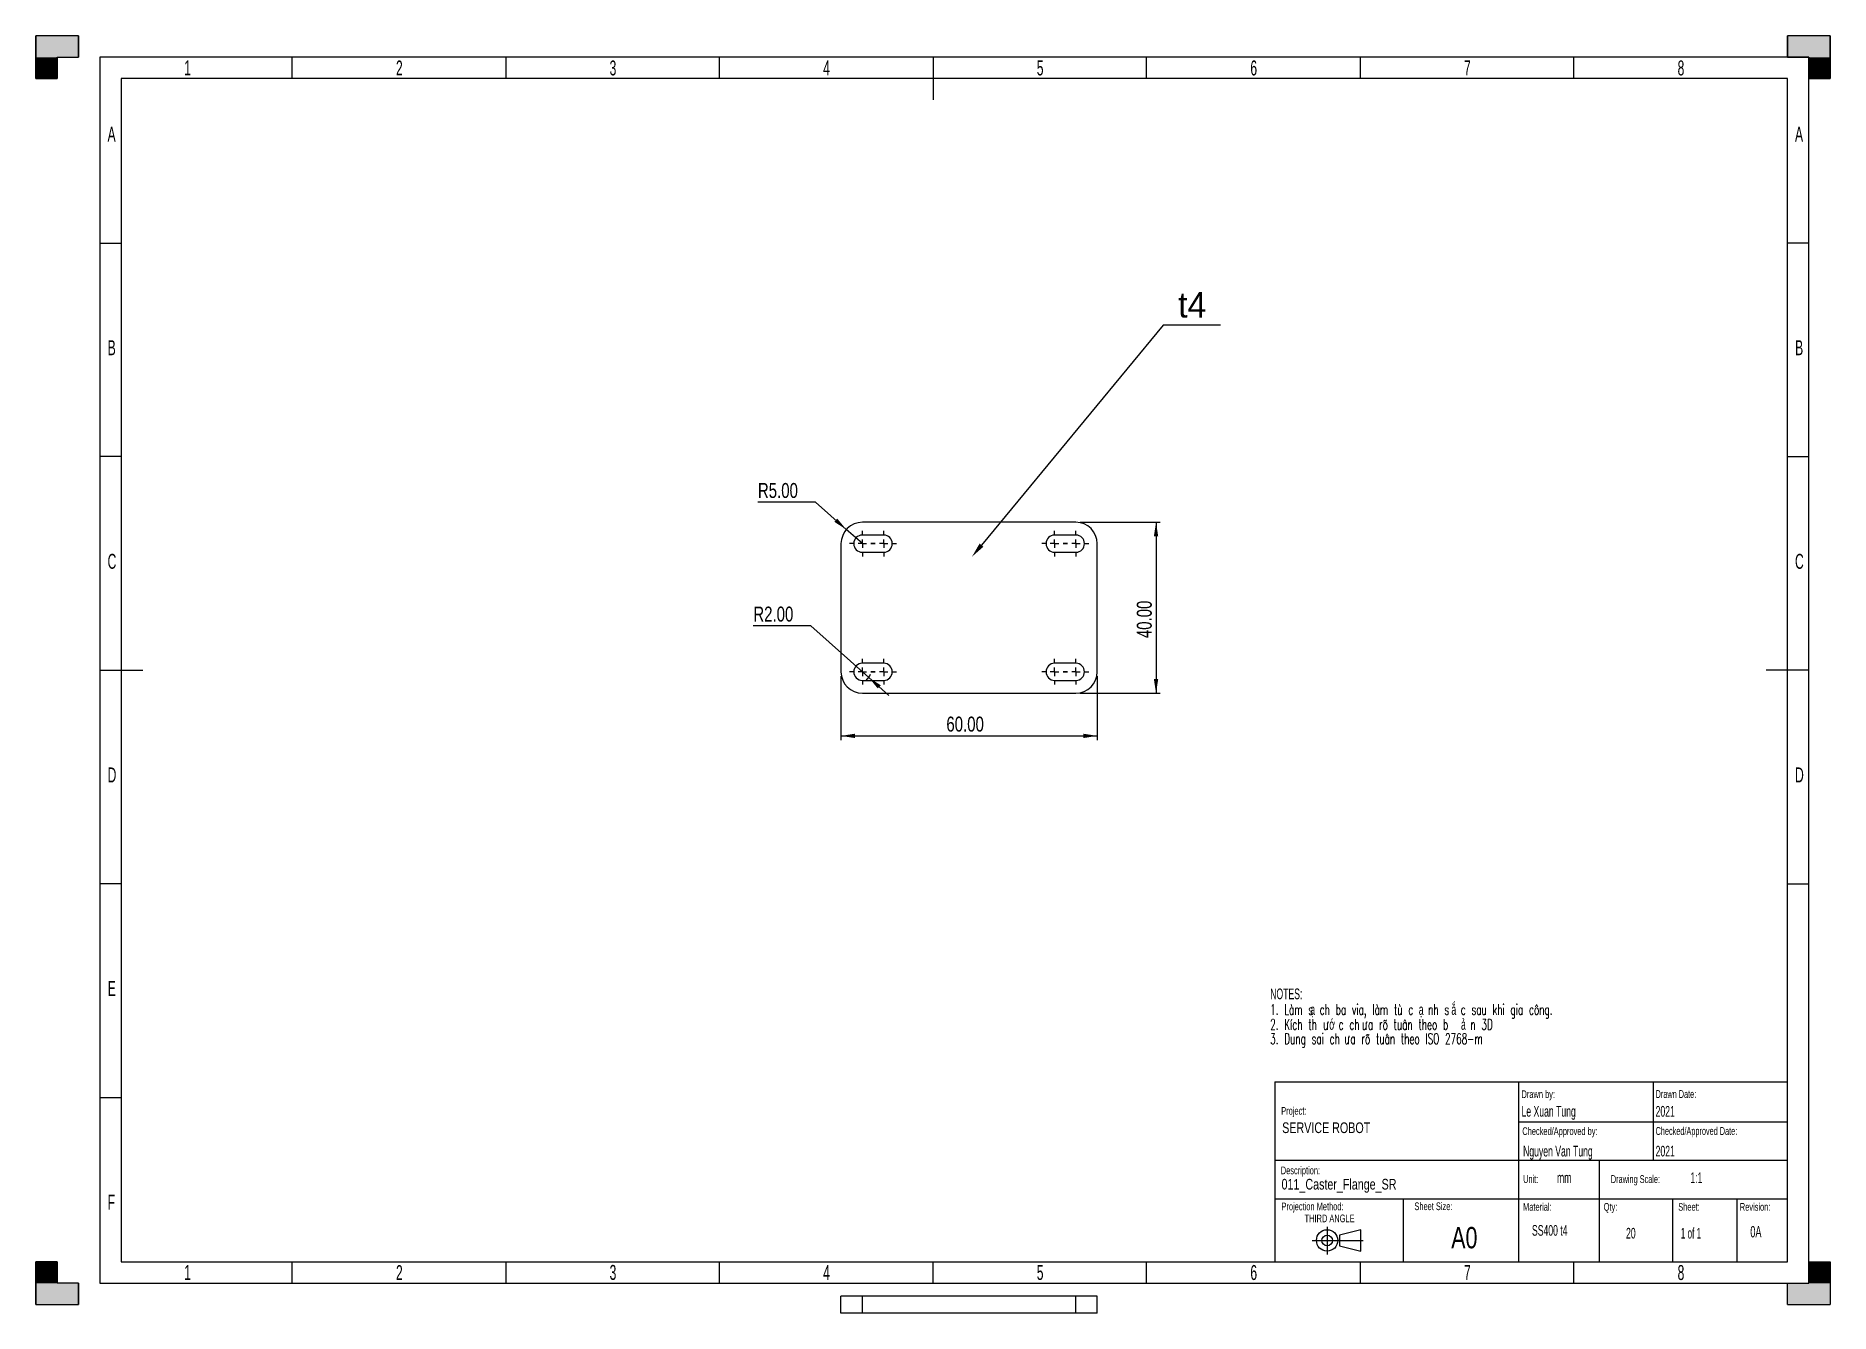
# Model space of a CAD drawing. Extents: x 0 to 420, y -2 to 297.
import ezdxf

# ---------------------------------------------------------------- set-up
doc = ezdxf.new("R2010")
doc.units = 0
doc.layers.get('0').update_dxf_attribs({"linetype": 'CONTINUOUS'})
for name, color, linetype in [('AM_5', 3, 'CONTINUOUS'), ('BORDER', 7, 'CONTINUOUS'), ('TRIM', 7, 'CONTINUOUS')]:
    doc.layers.add(name, color=color, linetype=linetype)
doc.styles.add('MtXpl_MS_PGothic', font='txt')
doc.styles.add('SLDTEXTSTYLE0', font='TXT', dxfattribs={"width": 0.605})
doc.styles.add('SLDTEXTSTYLE1', font='TXT', dxfattribs={"width": 0.605, "bigfont": 'bigfont'})
doc.styles.add('SLDTEXTSTYLE2', font='TXT', dxfattribs={"width": 0.75})
doc.styles.add('SLDTEXTSTYLE3', font='TXT', dxfattribs={"width": 0.57})
doc.dimstyles.get("Standard").update_dxf_attribs({"dimtxt": 2.5, "dimasz": 2.5, "dimexe": 1.25, "dimexo": 0.625, "dimtad": 1, "dimcen": 2.5, "dimazin": 3, "dimtfac": 1, "dimtmove": 0, "dimatfit": 3})

# ---------------------------------------------------------------- blocks, each defined once
blk = doc.blocks.new('*U19')
at = {"layer": 'TRIM', "linetype": 'CONTINUOUS'}
for p, q in [((0, 292), (0, 297)), ((10, 297), (10, 292)), ((0, 287), (0, 292)), ((5, 292), (5, 287))]:
    blk.add_line(p, q, dxfattribs=at)
at = {"layer": 'TRIM', "linetype": 'CONTINUOUS', "extrusion": (0, 0, -1)}
for points in [[(0, 297), (-10, 292), (0, 292)], [(0, 297), (-10, 297), (-10, 292)], [(0, 292), (-5, 287), (0, 287)], [(0, 292), (-5, 292), (-5, 287)]]:
    blk.add_solid(points, dxfattribs=at)
blk = doc.blocks.new('*U20')
at = {"layer": 'TRIM', "linetype": 'CONTINUOUS'}
for p, q in [((0, 5), (0, 10)), ((5, 10), (5, 5)), ((0, 0), (0, 5)), ((10, 5), (10, 0))]:
    blk.add_line(p, q, dxfattribs=at)
at = {"layer": 'TRIM', "linetype": 'CONTINUOUS', "extrusion": (0, 0, -1)}
for points in [[(0, 10), (-5, 5), (0, 5)], [(0, 10), (-5, 10), (-5, 5)], [(0, 5), (-10, 0), (0, 0)], [(0, 5), (-10, 5), (-10, 0)]]:
    blk.add_solid(points, dxfattribs=at)
blk = doc.blocks.new('*U21')
at = {"layer": 'TRIM', "linetype": 'CONTINUOUS'}
for p, q in [((415, 5), (415, 10)), ((420, 10), (420, 5)), ((410, 0), (410, 5)), ((420, 5), (420, 0))]:
    blk.add_line(p, q, dxfattribs=at)
at = {"layer": 'TRIM', "linetype": 'CONTINUOUS', "extrusion": (0, 0, -1)}
for points in [[(-415, 10), (-420, 5), (-415, 5)], [(-415, 10), (-420, 10), (-420, 5)], [(-410, 5), (-420, 0), (-410, 0)], [(-410, 5), (-420, 5), (-420, 0)]]:
    blk.add_solid(points, dxfattribs=at)
blk = doc.blocks.new('*U22')
at = {"layer": 'TRIM', "linetype": 'CONTINUOUS'}
for p, q in [((410, 292), (410, 297)), ((420, 297), (420, 292)), ((415, 287), (415, 292)), ((420, 292), (420, 287))]:
    blk.add_line(p, q, dxfattribs=at)
at = {"layer": 'TRIM', "linetype": 'CONTINUOUS', "extrusion": (0, 0, -1)}
for points in [[(-410, 297), (-420, 292), (-410, 292)], [(-410, 297), (-420, 297), (-420, 292)], [(-415, 292), (-420, 287), (-415, 287)], [(-415, 292), (-420, 292), (-420, 287)]]:
    blk.add_solid(points, dxfattribs=at)
blk = doc.blocks.new('*U23')
at = {"layer": 'BORDER', "color": 7, "style": 'SLDTEXTSTYLE0', "width": 0.605}
blk.add_text('E', height=3.5, dxfattribs=at).set_placement((16.82, 72.24))
blk = doc.blocks.new('*U24')
at = {"layer": 'BORDER', "color": 7, "style": 'SLDTEXTSTYLE0', "width": 0.605}
blk.add_text('2', height=3.5, dxfattribs=at).set_placement((84.29, 287.74))
blk = doc.blocks.new('*U25')
at = {"layer": 'BORDER', "color": 7, "style": 'SLDTEXTSTYLE0', "width": 0.605}
blk.add_text('D', height=3.5, dxfattribs=at).set_placement((16.79, 122.24))
blk = doc.blocks.new('*U26')
at = {"layer": 'BORDER', "color": 7, "style": 'SLDTEXTSTYLE0', "width": 0.605}
blk.add_text('C', height=3.5, dxfattribs=at).set_placement((16.78, 172.24))
blk = doc.blocks.new('*U27')
at = {"layer": 'BORDER', "color": 7, "style": 'SLDTEXTSTYLE0', "width": 0.605}
blk.add_text('B', height=3.5, dxfattribs=at).set_placement((16.81, 222.24))
blk = doc.blocks.new('*U28')
at = {"layer": 'BORDER', "color": 7, "style": 'SLDTEXTSTYLE0', "width": 0.605}
blk.add_text('A', height=3.5, dxfattribs=at).set_placement((16.78, 272.24))
blk = doc.blocks.new('*U29')
at = {"layer": 'BORDER', "color": 7, "style": 'SLDTEXTSTYLE0', "width": 0.605}
blk.add_text('F', height=3.5, dxfattribs=at).set_placement((16.79, 22.24))
blk = doc.blocks.new('*U30')
at = {"layer": 'BORDER', "color": 7, "style": 'SLDTEXTSTYLE0', "width": 0.605}
blk.add_text('B', height=3.5, dxfattribs=at).set_placement((411.81, 222.24))
blk = doc.blocks.new('*U31')
at = {"layer": 'BORDER', "color": 7, "style": 'SLDTEXTSTYLE0', "width": 0.605}
blk.add_text('D', height=3.5, dxfattribs=at).set_placement((411.79, 122.24))
blk = doc.blocks.new('*U32')
at = {"layer": 'BORDER', "color": 7, "style": 'SLDTEXTSTYLE0', "width": 0.605}
blk.add_text('A', height=3.5, dxfattribs=at).set_placement((411.78, 272.24))
blk = doc.blocks.new('*U33')
at = {"layer": 'BORDER', "color": 7, "style": 'SLDTEXTSTYLE0', "width": 0.605}
blk.add_text('C', height=3.5, dxfattribs=at).set_placement((411.78, 172.24))
blk = doc.blocks.new('*U34')
at = {"layer": 'BORDER', "color": 7, "style": 'SLDTEXTSTYLE0', "width": 0.605}
blk.add_text('3', height=3.5, dxfattribs=at).set_placement((134.3, 287.74))
blk = doc.blocks.new('*U35')
at = {"layer": 'BORDER', "color": 7, "style": 'SLDTEXTSTYLE0', "width": 0.605}
blk.add_text('4', height=3.5, dxfattribs=at).set_placement((184.29, 287.74))
blk = doc.blocks.new('*U36')
at = {"layer": 'BORDER', "color": 7, "style": 'SLDTEXTSTYLE0', "width": 0.605}
blk.add_text('7', height=3.5, dxfattribs=at).set_placement((334.3, 287.74))
blk = doc.blocks.new('*U37')
at = {"layer": 'BORDER', "color": 7, "style": 'SLDTEXTSTYLE0', "width": 0.605}
blk.add_text('5', height=3.5, dxfattribs=at).set_placement((234.29, 287.74))
blk = doc.blocks.new('*U38')
at = {"layer": 'BORDER', "color": 7, "style": 'SLDTEXTSTYLE0', "width": 0.605}
blk.add_text('6', height=3.5, dxfattribs=at).set_placement((284.29, 287.74))
blk = doc.blocks.new('*U39')
at = {"layer": 'BORDER', "color": 7, "style": 'SLDTEXTSTYLE0', "width": 0.605}
blk.add_text('8', height=3.5, dxfattribs=at).set_placement((384.3, 287.74))
blk = doc.blocks.new('*U40')
at = {"layer": 'BORDER', "color": 7, "style": 'SLDTEXTSTYLE0', "width": 0.605}
blk.add_text('1', height=3.5, dxfattribs=at).set_placement((34.71, 287.74))
blk = doc.blocks.new('*U41')
at = {"layer": 'BORDER', "color": 7, "style": 'SLDTEXTSTYLE0', "width": 0.605}
blk.add_text('6', height=3.5, dxfattribs=at).set_placement((284.29, 5.76))
blk = doc.blocks.new('*U42')
at = {"layer": 'BORDER', "color": 7, "style": 'SLDTEXTSTYLE0', "width": 0.605}
blk.add_text('2', height=3.5, dxfattribs=at).set_placement((84.29, 5.74))
blk = doc.blocks.new('*U43')
at = {"layer": 'BORDER', "color": 7, "style": 'SLDTEXTSTYLE0', "width": 0.605}
blk.add_text('1', height=3.5, dxfattribs=at).set_placement((34.71, 5.74))
blk = doc.blocks.new('*U44')
at = {"layer": 'BORDER', "color": 7, "style": 'SLDTEXTSTYLE0', "width": 0.605}
blk.add_text('5', height=3.5, dxfattribs=at).set_placement((234.29, 5.77))
blk = doc.blocks.new('*U45')
at = {"layer": 'BORDER', "color": 7, "style": 'SLDTEXTSTYLE0', "width": 0.605}
blk.add_text('3', height=3.5, dxfattribs=at).set_placement((134.3, 5.78))
blk = doc.blocks.new('*U46')
at = {"layer": 'BORDER', "color": 7, "style": 'SLDTEXTSTYLE0', "width": 0.605}
blk.add_text('4', height=3.5, dxfattribs=at).set_placement((184.29, 5.75))
blk = doc.blocks.new('*U47')
at = {"layer": 'BORDER', "color": 7, "style": 'SLDTEXTSTYLE0', "width": 0.605}
blk.add_text('7', height=3.5, dxfattribs=at).set_placement((334.3, 5.75))
blk = doc.blocks.new('*U48')
at = {"layer": 'BORDER', "color": 7, "style": 'SLDTEXTSTYLE0', "width": 0.605}
blk.add_text('8', height=3.5, dxfattribs=at).set_placement((384.3, 5.75))
blk = doc.blocks.new('*U49')
at = {"layer": 'BORDER', "color": 0, "style": 'SLDTEXTSTYLE0', "width": 0.605}
blk.add_text('NOTES:', height=2.5, dxfattribs=at).set_placement((0, 0.72))
blk = doc.blocks.new('*U50')
at = {"layer": 'BORDER', "color": 0, "width": 0.605}
for s, style, p in [('ắ', 'MtXpl_MS_PGothic', (42.41, -2.94)), ('1. Làm s', 'SLDTEXTSTYLE1', (0, -2.94)), ('ạ', 'MtXpl_MS_PGothic', (9.38, -2.94)), ('ch ba via, làm tù c', 'SLDTEXTSTYLE1', (11.58, -2.94)), ('ạ', 'MtXpl_MS_PGothic', (34.77, -2.94)), ('nh s', 'SLDTEXTSTYLE1', (36.97, -2.94)), ('c sau khi gia công.', 'SLDTEXTSTYLE1', (44.61, -2.94))]:
    blk.add_text(s, height=2.5, dxfattribs=dict(at, style=style)).set_placement(p)
blk = doc.blocks.new('*U51')
at = {"layer": 'BORDER', "color": 0, "width": 0.605}
for s, style, p in [('2. Kích th', 'SLDTEXTSTYLE1', (0, -6.44)), ('ớ', 'MtXpl_MS_PGothic', (13.82, -6.44)), ('c ch', 'SLDTEXTSTYLE1', (16.02, -6.44)), ('a rõ tuân theo b', 'SLDTEXTSTYLE1', (22.88, -6.44)), ('ả', 'MtXpl_MS_PGothic', (44.66, -6.44)), ('n 3D', 'SLDTEXTSTYLE1', (46.86, -6.44)), ('ư', 'SLDTEXTSTYLE1', (12.4, -6.44)), ('ư', 'SLDTEXTSTYLE1', (21.46, -6.44))]:
    blk.add_text(s, height=2.5, dxfattribs=dict(at, style=style)).set_placement(p)
blk = doc.blocks.new('*U52')
at = {"layer": 'BORDER', "color": 0, "style": 'SLDTEXTSTYLE1', "width": 0.605}
for s, p in [('3. Dung sai ch', (0, -9.79)), ('ư', (17.34, -9.79)), ('a rõ tuân theo ISO 2768-m', (18.76, -9.79))]:
    blk.add_text(s, height=2.5, dxfattribs=at).set_placement(p)
blk = doc.blocks.new('SW_NOTE_0')
for name in ['*U49', '*U50', '*U51', '*U52']:
    blk.add_blockref(name, (0, 0))
blk = doc.blocks.new('*U53')
at = {"layer": 'BORDER', "style": 'SLDTEXTSTYLE0', "width": 0.605}
blk.add_text('Project:', height=1.8, dxfattribs=at).set_placement((291.51, 44.45))
blk = doc.blocks.new('*U54')
at = {"layer": 'BORDER', "style": 'SLDTEXTSTYLE2', "width": 0.75}
blk.add_text('SERVICE ROBOT', height=2.5, dxfattribs=at).set_placement((291.74, 40.15))
blk = doc.blocks.new('*U55')
at = {"layer": 'BORDER', "style": 'SLDTEXTSTYLE0', "width": 0.605}
blk.add_text('Description:', height=1.8, dxfattribs=at).set_placement((291.41, 30.51))
blk = doc.blocks.new('*U56')
at = {"layer": 'BORDER', "style": 'SLDTEXTSTYLE2', "width": 0.75}
blk.add_text('011_Caster_Flange_SR', height=2.5, dxfattribs=at).set_placement((291.59, 26.93))
blk = doc.blocks.new('*U57')
at = {"layer": 'BORDER', "style": 'SLDTEXTSTYLE0', "width": 0.605}
blk.add_text('Unit:', height=1.852, dxfattribs=at).set_placement((348.15, 28.45))
blk = doc.blocks.new('*U58')
at = {"layer": 'BORDER', "style": 'SLDTEXTSTYLE0', "width": 0.605}
blk.add_text('mm', height=2.5, dxfattribs=at).set_placement((356.07, 28.43))
blk = doc.blocks.new('*U59')
at = {"layer": 'BORDER', "style": 'SLDTEXTSTYLE0', "width": 0.605}
blk.add_text('SS400 t4', height=2.5, dxfattribs=at).set_placement((350.21, 16.12))
blk = doc.blocks.new('*U60')
at = {"layer": 'BORDER', "style": 'SLDTEXTSTYLE0', "width": 0.605}
blk.add_text('20', height=2.5, dxfattribs=at).set_placement((372.23, 15.46))
blk = doc.blocks.new('*U61')
at = {"layer": 'BORDER', "style": 'SLDTEXTSTYLE0', "width": 0.605}
blk.add_text('Qty:', height=1.8, dxfattribs=at).set_placement((366.99, 21.97))
blk = doc.blocks.new('*U62')
at = {"layer": 'BORDER', "style": 'SLDTEXTSTYLE0', "width": 0.605}
blk.add_text('1:1', height=2.5, dxfattribs=at).set_placement((387.28, 28.43))
blk = doc.blocks.new('*U63')
at = {"layer": 'BORDER', "style": 'SLDTEXTSTYLE0', "width": 0.605}
blk.add_text('0A', height=2.646, dxfattribs=at).set_placement((401.32, 15.73))
blk = doc.blocks.new('*U64')
at = {"layer": 'BORDER', "style": 'SLDTEXTSTYLE0', "width": 0.605}
blk.add_text('2021', height=2.5, dxfattribs=at).set_placement((379.15, 34.67))
blk = doc.blocks.new('*U65')
at = {"layer": 'BORDER', "style": 'SLDTEXTSTYLE0', "width": 0.605}
blk.add_text('Nguyen Van Tung', height=2.5, dxfattribs=at).set_placement((348.13, 34.67))
blk = doc.blocks.new('*U66')
at = {"layer": 'BORDER', "style": 'SLDTEXTSTYLE0', "width": 0.605}
blk.add_text('2021', height=2.5, dxfattribs=at).set_placement((379.15, 43.99))
blk = doc.blocks.new('*U67')
at = {"layer": 'BORDER', "style": 'SLDTEXTSTYLE0', "width": 0.605}
blk.add_text('Le Xuan Tung', height=2.5, dxfattribs=at).set_placement((347.76, 43.99))
blk = doc.blocks.new('*U68')
at = {"layer": 'BORDER', "style": 'SLDTEXTSTYLE0', "width": 0.605}
blk.add_text('Drawing Scale:', height=1.8521, dxfattribs=at).set_placement((368.68, 28.45))
blk = doc.blocks.new('*U69')
at = {"layer": 'BORDER', "style": 'SLDTEXTSTYLE0', "width": 0.605}
blk.add_text('Checked/Approved Date:', height=1.8521, dxfattribs=at).set_placement((379.15, 39.71))
blk = doc.blocks.new('*U70')
at = {"layer": 'BORDER', "style": 'SLDTEXTSTYLE0', "width": 0.605}
blk.add_text('Drawn Date:', height=1.8521, dxfattribs=at).set_placement((379.15, 48.36))
blk = doc.blocks.new('*U71')
at = {"layer": 'BORDER', "style": 'SLDTEXTSTYLE0', "width": 0.605}
blk.add_text('Drawn by:', height=1.8, dxfattribs=at).set_placement((347.76, 48.35))
blk = doc.blocks.new('*U72')
at = {"layer": 'BORDER', "style": 'SLDTEXTSTYLE2', "width": 0.75}
blk.add_text('A0', height=5, dxfattribs=at).set_placement((331.31, 13.17))
blk = doc.blocks.new('*U73')
at = {"layer": 'BORDER', "style": 'SLDTEXTSTYLE0', "width": 0.605}
blk.add_text('Sheet Size:', height=1.8, dxfattribs=at).set_placement((322.69, 22.11))
blk = doc.blocks.new('*U74')
at = {"layer": 'BORDER', "color": 0, "style": 'SLDTEXTSTYLE0', "width": 0.605}
blk.add_text('Projection Method:', height=1.8, dxfattribs=at).set_placement((0, 0.52))
blk = doc.blocks.new('*U75')
at = {"layer": 'BORDER', "color": 0, "style": 'SLDTEXTSTYLE0', "width": 0.605}
blk.add_text('THIRD ANGLE', height=1.8, dxfattribs=at).set_placement((5.4, -2.28))
blk = doc.blocks.new('SW_NOTE_1')
for name in ['*U74', '*U75']:
    blk.add_blockref(name, (0, 0))
blk = doc.blocks.new('*U76')
at = {"layer": 'BORDER', "style": 'SLDTEXTSTYLE0', "width": 0.605}
blk.add_text('Checked/Approved by:', height=1.8, dxfattribs=at).set_placement((347.95, 39.7))
blk = doc.blocks.new('*U77')
at = {"layer": 'BORDER', "style": 'SLDTEXTSTYLE3', "width": 0.57}
blk.add_text('1 of 1', height=2.5, dxfattribs=at).set_placement((385.04, 15.46))
blk = doc.blocks.new('*U78')
at = {"layer": 'BORDER', "style": 'SLDTEXTSTYLE0', "width": 0.605}
blk.add_text('Material:', height=1.8, dxfattribs=at).set_placement((348.12, 21.97))
blk = doc.blocks.new('*U79')
at = {"layer": 'BORDER', "style": 'SLDTEXTSTYLE0', "width": 0.605}
blk.add_text('Revision:', height=1.8, dxfattribs=at).set_placement((398.86, 21.97))
blk = doc.blocks.new('*U80')
at = {"layer": 'BORDER', "style": 'SLDTEXTSTYLE0', "width": 0.605}
blk.add_text('Sheet:', height=1.8, dxfattribs=at).set_placement((384.45, 21.97))
blk = doc.blocks.new('*U81')
at = {"layer": 'BORDER', "style": 'SLDTEXTSTYLE2', "width": 0.75}
blk.add_text('R5.00', height=3.5, dxfattribs=at).set_placement((169.01, 188.83))
blk = doc.blocks.new('_D')
at = {"layer": 'BORDER'}
for p, q in [((182.48, 187.82), (169.01, 187.82)), ((189.71, 181.44), (182.48, 187.82)), ((193.46, 178.13), (189.71, 181.44))]:
    blk.add_line(p, q, dxfattribs=at)
blk.add_solid([(189.71, 181.44), (187.57, 184), (186.9, 183.24)], dxfattribs=at)
blk.add_blockref('*U81', (0, 0))
blk = doc.blocks.new('*U82')
at = {"layer": 'BORDER', "style": 'SLDTEXTSTYLE2', "width": 0.75}
blk.add_text('40.00', height=3.5, rotation=90, dxfattribs=at).set_placement((261.2, 156.01))
blk = doc.blocks.new('_D_1')
at = {"layer": 'BORDER'}
for p, q in [((244.46, 183.13), (263.21, 183.13)), ((262.21, 183.13), (262.21, 143.13)), ((244.46, 143.13), (263.21, 143.13))]:
    blk.add_line(p, q, dxfattribs=at)
for points in [[(262.21, 183.13), (261.7, 179.83), (262.72, 179.83)], [(262.21, 143.13), (262.72, 146.43), (261.7, 146.43)]]:
    blk.add_solid(points, dxfattribs=at)
blk.add_blockref('*U82', (0, 0))
blk = doc.blocks.new('*U83')
at = {"layer": 'BORDER', "style": 'SLDTEXTSTYLE2', "width": 0.75}
blk.add_text('60.00', height=3.5, dxfattribs=at).set_placement((213.13, 134.14))
blk = doc.blocks.new('_D_2')
at = {"layer": 'BORDER'}
for p, q in [((188.46, 147.13), (188.46, 132.13)), ((248.46, 147.13), (248.46, 132.13)), ((188.46, 133.13), (248.46, 133.13))]:
    blk.add_line(p, q, dxfattribs=at)
for points in [[(188.46, 133.13), (191.76, 132.62), (191.76, 133.64)], [(248.46, 133.13), (245.16, 133.64), (245.16, 132.62)]]:
    blk.add_solid(points, dxfattribs=at)
blk.add_blockref('*U83', (0, 0))
blk = doc.blocks.new('*U84')
at = {"layer": 'BORDER', "style": 'SLDTEXTSTYLE2', "width": 0.75}
blk.add_text('R2.00', height=3.5, dxfattribs=at).set_placement((167.94, 159.9))
blk = doc.blocks.new('_D_3')
at = {"layer": 'BORDER'}
for p, q in [((181.41, 158.89), (167.94, 158.89)), ((194.95, 146.8), (181.41, 158.89)), ((194.95, 146.8), (199.69, 142.57))]:
    blk.add_line(p, q, dxfattribs=at)
blk.add_arc((193.46, 148.13), 2, 296.5651, 344.8103, dxfattribs=at)
blk.add_solid([(194.95, 146.8), (197.08, 144.22), (197.76, 144.98)], dxfattribs=at)
blk.add_blockref('*U84', (0, 0))
blk = doc.blocks.new('SW_CENTERMARKSYMBOL_0')
at = {"layer": 'BORDER', "color": 0}
for p, q in [((-2, 0), (-3, 0)), ((0, 0), (-1, 0)), ((0, 2), (0, 3)), ((0, 0), (0, 1)), ((0, 0), (0, -1)), ((0, 0), (1, 0)), ((2, 0), (3, 0)), ((0, -2), (0, -3))]:
    blk.add_line(p, q, dxfattribs=at)
blk = doc.blocks.new('SW_CENTERMARKSYMBOL_1')
at = {"layer": 'BORDER', "color": 0}
for p, q in [((-2, 0), (-3, 0)), ((0, 0), (-1, 0)), ((0, 2), (0, 3)), ((0, 0), (0, 1)), ((0, 0), (0, -1)), ((0, 0), (1, 0)), ((2, 0), (3, 0)), ((0, -2), (0, -3))]:
    blk.add_line(p, q, dxfattribs=at)
blk = doc.blocks.new('SW_CENTERMARKSYMBOL_2')
at = {"layer": 'BORDER', "color": 0}
for p, q in [((-2, 0), (-3, 0)), ((0, 0), (-1, 0)), ((0, 2), (0, 3)), ((0, 0), (0, 1)), ((0, 0), (0, -1)), ((0, 0), (1, 0)), ((2, 0), (3, 0)), ((0, -2), (0, -3))]:
    blk.add_line(p, q, dxfattribs=at)
blk = doc.blocks.new('SW_CENTERMARKSYMBOL_3')
at = {"layer": 'BORDER', "color": 0}
for p, q in [((-2, 0), (-3, 0)), ((0, 0), (-1, 0)), ((0, 2), (0, 3)), ((0, 0), (0, 1)), ((0, 0), (0, -1)), ((0, 0), (1, 0)), ((2, 0), (3, 0)), ((0, -2), (0, -3))]:
    blk.add_line(p, q, dxfattribs=at)
blk = doc.blocks.new('SW_CENTERMARKSYMBOL_4')
at = {"layer": 'BORDER', "color": 0}
for p, q in [((-2, 0), (-3, 0)), ((0, 0), (-1, 0)), ((0, 2), (0, 3)), ((0, 0), (0, 1)), ((0, 0), (0, -1)), ((0, 0), (1, 0)), ((2, 0), (3, 0)), ((0, -2), (0, -3))]:
    blk.add_line(p, q, dxfattribs=at)
blk = doc.blocks.new('SW_CENTERMARKSYMBOL_5')
at = {"layer": 'BORDER', "color": 0}
for p, q in [((-2, 0), (-3, 0)), ((0, 0), (-1, 0)), ((0, 2), (0, 3)), ((0, 0), (0, 1)), ((0, 0), (0, -1)), ((0, 0), (1, 0)), ((2, 0), (3, 0)), ((0, -2), (0, -3))]:
    blk.add_line(p, q, dxfattribs=at)
blk = doc.blocks.new('SW_CENTERMARKSYMBOL_6')
at = {"layer": 'BORDER', "color": 0}
for p, q in [((-2, 0), (-3, 0)), ((0, 0), (-1, 0)), ((0, 2), (0, 3)), ((0, 0), (0, 1)), ((0, 0), (0, -1)), ((0, 0), (1, 0)), ((2, 0), (3, 0)), ((0, -2), (0, -3))]:
    blk.add_line(p, q, dxfattribs=at)
blk = doc.blocks.new('SW_CENTERMARKSYMBOL_7')
at = {"layer": 'BORDER', "color": 0}
for p, q in [((-2, 0), (-3, 0)), ((0, 0), (-1, 0)), ((0, 2), (0, 3)), ((0, 0), (0, 1)), ((0, 0), (0, -1)), ((0, 0), (1, 0)), ((2, 0), (3, 0)), ((0, -2), (0, -3))]:
    blk.add_line(p, q, dxfattribs=at)
blk = doc.blocks.new('*U85')
at = {"layer": 'AM_5', "color": 2}
blk.add_text('t4', height=5.95, dxfattribs=at).set_placement((267.37, 231.06))
blk = doc.blocks.new('*S18')
at = {"layer": 'AM_5'}
for p, q in [((263.87, 229.31), (221.35, 177.78)), ((277.28, 229.31), (263.87, 229.31))]:
    blk.add_line(p, q, dxfattribs=at)
at = {"layer": 'AM_5', "linetype": 'CONTINUOUS'}
blk.add_trace([(220.9, 178.15), (221.8, 177.41), (219.13, 175.08)], dxfattribs=at)
blk.add_blockref('*U85', (0, 0))

msp = doc.modelspace()

# ---------------------------------------------------------------- linework, layer by layer
at = {"color": 7, "linetype": 'CONTINUOUS'}
for p, q in [((243.463, 183.13), (193.463, 183.13)), ((188.463, 178.13), (188.463, 148.13)), ((198.463, 180.13), (193.463, 180.13)), ((243.463, 180.13), (238.463, 180.13)), ((248.463, 148.13), (248.463, 178.13)), ((193.463, 176.13), (198.463, 176.13)), ((238.463, 176.13), (243.463, 176.13)), ((198.463, 150.13), (193.463, 150.13)), ((243.463, 150.13), (238.463, 150.13)), ((193.463, 146.13), (198.463, 146.13)), ((193.463, 143.13), (243.463, 143.13)), ((238.463, 146.13), (243.463, 146.13)), ((188.463, -2), (188.463, 2)), ((193.463, 2), (188.463, 2)), ((193.463, -2), (193.463, 2)), ((243.463, 2), (193.463, 2)), ((243.463, -2), (243.463, 2)), ((248.463, 2), (243.463, 2)), ((248.463, -2), (248.463, 2)), ((193.463, -2), (188.463, -2)), ((243.463, -2), (193.463, -2)), ((248.463, -2), (243.463, -2))]:
    msp.add_line(p, q, dxfattribs=at)
for centre, radius, start, end in [((193.463, 178.13), 5, 90, 180), ((243.463, 178.13), 5, 0, 90), ((193.463, 178.13), 2, 90, 270), ((198.463, 178.13), 2, 270, 90), ((238.463, 178.13), 2, 90, 270), ((243.463, 178.13), 2, 270, 90), ((193.463, 148.13), 5, 180, 270), ((193.463, 148.13), 2, 90, 270), ((198.463, 148.13), 2, 270, 90), ((238.463, 148.13), 2, 90, 270), ((243.463, 148.13), 2, 270, 90), ((243.463, 148.13), 5, 270, 0)]:
    msp.add_arc(centre, radius, start, end, dxfattribs=at)
at = {"layer": 'BORDER', "linetype": 'CONTINUOUS'}
for p, q in [((415, 292), (15, 292)), ((15, 292), (15, 5)), ((60, 287), (60, 292)), ((110, 292), (110, 287)), ((160, 287), (160, 292)), ((210, 292), (210, 282)), ((260, 287), (260, 292)), ((310, 292), (310, 287)), ((360, 287), (360, 292)), ((415, 5), (415, 292)), ((410, 287), (20, 287)), ((20, 287), (20, 10)), ((410, 10), (410, 287)), ((15, 248.5), (20, 248.5)), ((415, 248.5), (410, 248.5)), ((20, 198.5), (15, 198.5)), ((410, 198.5), (415, 198.5)), ((15, 148.5), (25, 148.5)), ((415, 148.5), (405, 148.5)), ((20, 98.5), (15, 98.5)), ((410, 98.5), (415, 98.5)), ((290.041, 52.144), (290.041, 10.144)), ((15, 48.5), (20, 48.5)), ((365.986, 10.144), (365.986, 33.714)), ((410.004, 24.714), (347.058, 24.714)), ((383.204, 10.144), (383.204, 24.714)), ((398.204, 10.144), (398.204, 24.714)), ((310.16, 17.509), (305.16, 16.259)), ((310.16, 12.509), (310.16, 17.509)), ((305.16, 16.259), (305.16, 13.759)), ((305.16, 13.759), (310.16, 12.509)), ((20, 10), (410, 10)), ((60, 5), (60, 10)), ((110, 10), (110, 5)), ((160, 5), (160, 10)), ((260, 5), (260, 10)), ((310, 10), (310, 5)), ((360, 5), (360, 10)), ((15, 5), (415, 5))]:
    msp.add_line(p, q, dxfattribs=at)
at = {"layer": 'BORDER'}
for p, q in [((290.041, 52.144), (410.041, 52.144)), ((347.058, 52.144), (347.058, 10.144)), ((378.574, 52.144), (378.574, 33.714)), ((410.004, 42.714), (347.058, 42.714)), ((347.058, 33.714), (290.041, 33.714)), ((410.09, 33.714), (347.058, 33.714)), ((320.041, 24.714), (290.004, 24.714)), ((347.058, 24.714), (320.041, 24.714)), ((320.041, 24.714), (320.041, 10.144)), ((302.26, 18.186), (302.26, 11.733)), ((298.719, 15.009), (310.733, 15.009)), ((210, 5), (210, 10))]:
    msp.add_line(p, q, dxfattribs=at)
at = {"layer": 'BORDER', "linetype": 'CONTINUOUS'}
for radius in [2.5, 1.25]:
    msp.add_circle((302.26, 15.009), radius, dxfattribs=at)
at = {"layer": 'TRIM'}
for p, q in [((0, 297), (0, 287)), ((10, 297), (0, 297)), ((10, 292), (10, 297)), ((420, 297), (410, 297)), ((410, 297), (410, 292)), ((420, 287), (420, 297)), ((5, 287), (5, 292)), ((5, 292), (10, 292)), ((410, 292), (415, 292)), ((415, 292), (415, 287)), ((0, 287), (5, 287)), ((415, 287), (420, 287)), ((5, 10), (0, 10)), ((0, 10), (0, 0)), ((5, 5), (5, 10)), ((415, 5), (415, 10)), ((415, 10), (420, 10)), ((420, 10), (420, 0)), ((10, 5), (5, 5)), ((10, 0), (10, 5)), ((410, 0), (410, 5)), ((410, 5), (415, 5)), ((0, 0), (10, 0)), ((410, 0), (420, 0))]:
    msp.add_line(p, q, dxfattribs=at)

# ---------------------------------------------------------------- block references
for name in ['*U40', '*U24', '*U34', '*U35', '*U37', '*U38', '*U36', '*U39', '*U28', '*U32', '*U27', '*U30', '*U26', '*U33', '*U25', '*U31', '*U23', '*U53', '*U71', '*U67', '*U66', '*U70', '*U54', '*U76', '*U69', '*U65', '*U64', '*U55', '*U56', '*U57', '*U58', '*U68', '*U62', '*U29', '*U73', '*U78', '*U61', '*U80', '*U79', '*U72', '*U59', '*U60', '*U77', '*U63', '*U43', '*U42', '*U45', '*U46', '*U44', '*U41', '*U47', '*U48']:
    msp.add_blockref(name, (0, 0))
at = {"layer": 'AM_5'}
msp.add_blockref('*S18', (0, 0), dxfattribs=at)
at = {"layer": 'BORDER'}
for name, p in [('SW_CENTERMARKSYMBOL_0', (193.463, 178.13)), ('SW_CENTERMARKSYMBOL_1', (198.463, 178.13)), ('SW_CENTERMARKSYMBOL_4', (238.463, 178.13)), ('SW_CENTERMARKSYMBOL_5', (243.463, 178.13)), ('SW_CENTERMARKSYMBOL_2', (193.463, 148.13)), ('SW_CENTERMARKSYMBOL_3', (198.463, 148.13)), ('SW_CENTERMARKSYMBOL_6', (238.463, 148.13)), ('SW_CENTERMARKSYMBOL_7', (243.463, 148.13)), ('SW_NOTE_0', (288.937, 70.768)), ('SW_NOTE_1', (291.576, 21.552))]:
    msp.add_blockref(name, p, dxfattribs=at)
at = {"layer": 'TRIM', "linetype": 'CONTINUOUS'}
for name in ['*U19', '*U22', '*U20', '*U21']:
    msp.add_blockref(name, (0, 0), dxfattribs=at)

# ---------------------------------------------------------------- dimensions: what is measured, and where the dimension line sits
at = {"layer": 'BORDER'}
for center, mpoint, picture, middle in [((193.463, 178.13), (189.713, 181.438), '_D', (174.948, 190.6)), ((193.463, 148.13), (194.955, 146.798), '_D_3', (173.884, 161.664))]:
    dim = msp.add_radius_dim(center=center, mpoint=mpoint, dimstyle='Standard', dxfattribs=at)
    dim.commit()
    dim.dimension.update_dxf_attribs({"geometry": picture, "text_midpoint": middle, "dimtype": 132})
dim = msp.add_linear_dim(base=(262.209, 143.13), p1=(243.463, 183.13), p2=(243.463, 143.13), angle=90, dimstyle='Standard', dxfattribs=at)
dim.commit()
dim.dimension.update_dxf_attribs({"geometry": '_D_1', "text_midpoint": (262.209, 161.828), "dimtype": 128})
dim = msp.add_linear_dim(base=(248.463, 133.13), p1=(188.463, 148.13), p2=(248.463, 148.13), dimstyle='Standard', dxfattribs=at)
dim.commit()
dim.dimension.update_dxf_attribs({"geometry": '_D_2', "text_midpoint": (218.949, 133.13), "dimtype": 128})

doc.saveas('drawing.dxf')
